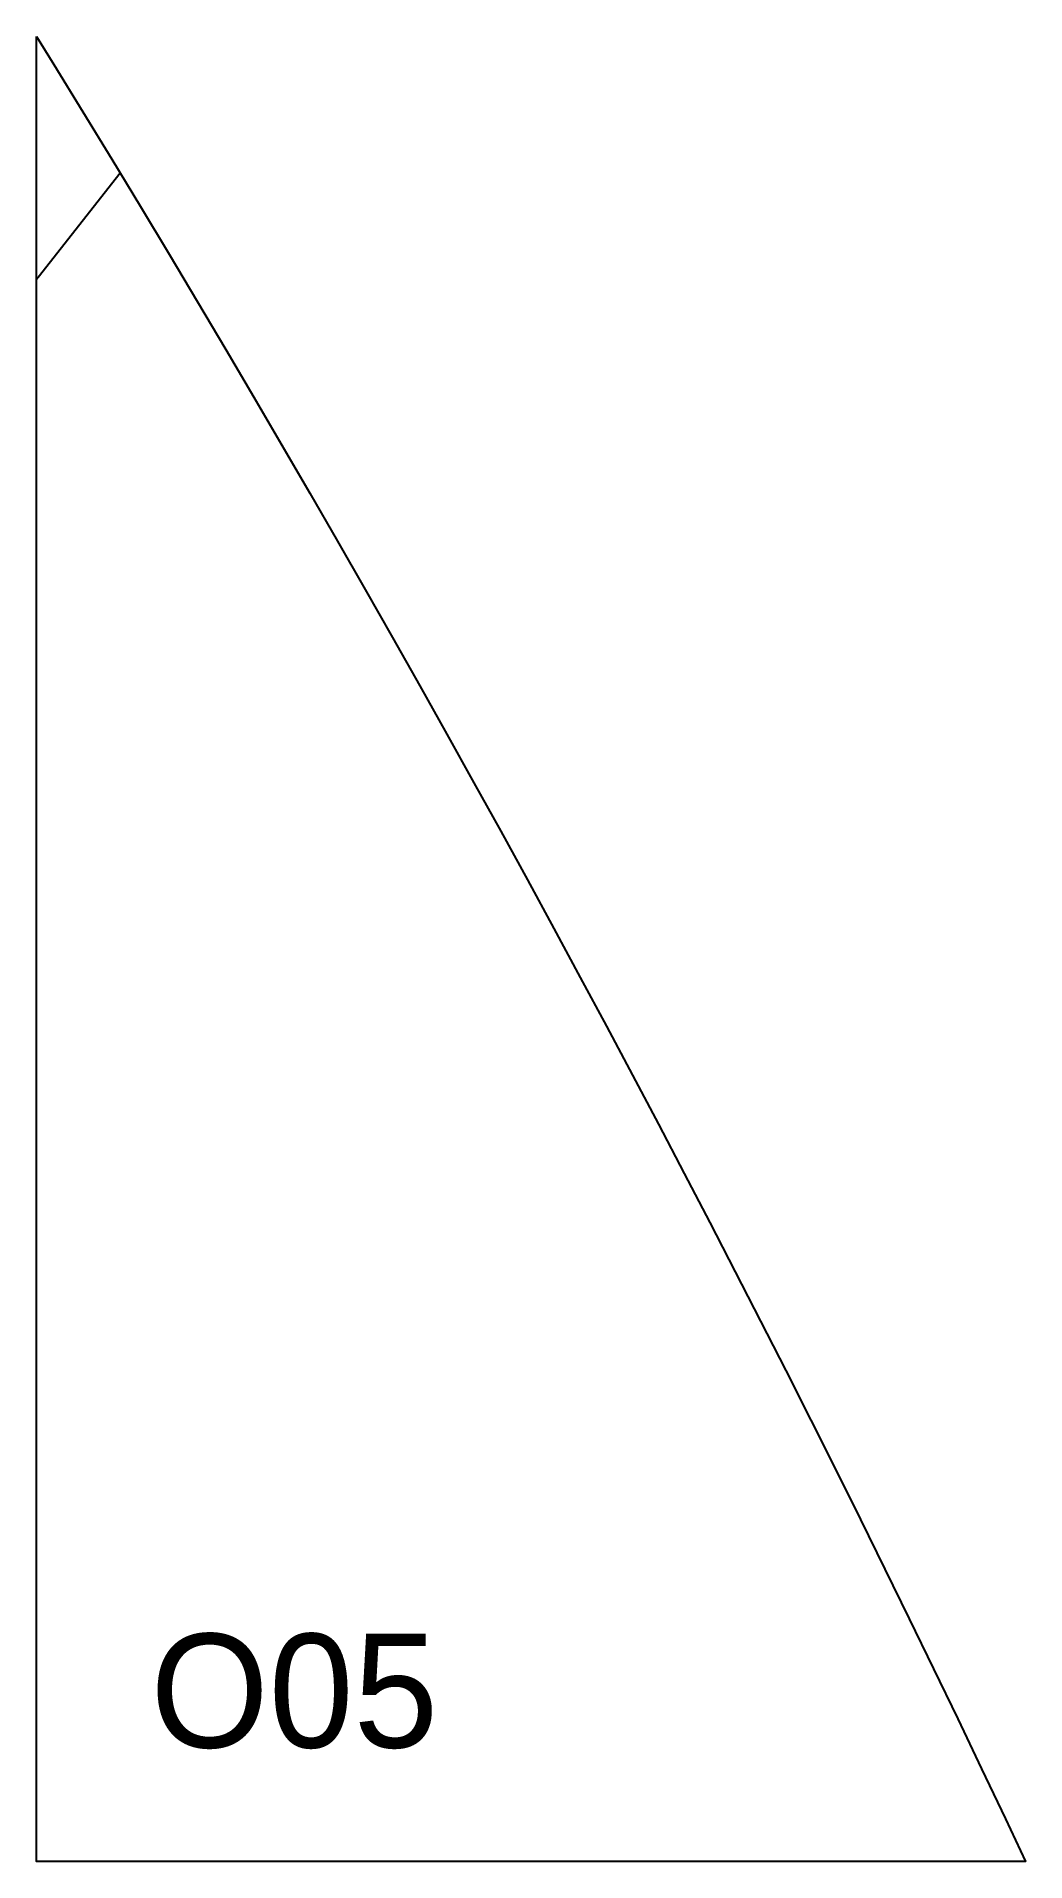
# Model space of a CAD drawing. Header units: millimetres. Extents: x 0 to 347, y 0 to 641.
import ezdxf

# ---------------------------------------------------------------- set-up
doc = ezdxf.new("R2010")
doc.units = ezdxf.units.MM
for name, color, linetype in [('CUT', 1, 'Continuous'), ('HOUR15', 9, 'Continuous'), ('ID', 3, 'Continuous')]:
    doc.layers.add(name, color=color, linetype=linetype)

msp = doc.modelspace()

# ---------------------------------------------------------------- linework, layer by layer
at = {"layer": 'CUT'}
msp.add_lwpolyline([(0, 641.02), (6.11, 631.14), (16.3, 614.54), (26.44, 597.91), (36.54, 581.25), (46.58, 564.55), (56.57, 547.83), (66.51, 531.07), (76.39, 514.29), (86.23, 497.47), (96.01, 480.62), (105.74, 463.75), (115.42, 446.84), (125.05, 429.9), (134.63, 412.94), (144.15, 395.94), (153.63, 378.92), (163.05, 361.87), (172.41, 344.79), (181.73, 327.68), (190.99, 310.54), (200.2, 293.37), (209.36, 276.17), (218.46, 258.95), (227.51, 241.7), (236.51, 224.42), (245.46, 207.11), (254.35, 189.78), (263.19, 172.42), (271.97, 155.03), (280.71, 137.62), (289.39, 120.18), (298.01, 102.71), (306.58, 85.21), (315.1, 67.69), (323.57, 50.15), (331.98, 32.57), (340.33, 14.97), (347.39, 0), (0, 0), (0, 641.02)], close=True, dxfattribs=at)
at = {"layer": 'HOUR15'}
msp.add_lwpolyline([(29.39, 593.05), (0.59, 556.36), (0, 555.61)], dxfattribs=at)

# ---------------------------------------------------------------- texts
at = {"layer": 'ID'}
msp.add_text('O05', height=40, dxfattribs=at).set_placement((40, 40))

doc.saveas('drawing.dxf')
